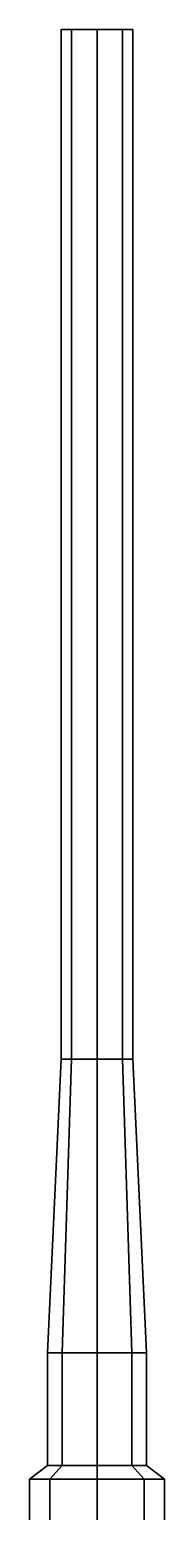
# Model space of a CAD drawing. Header units: millimetres. Extents: x -1.1 to 6.8, y -2.2 to 11.9.
# Drawn here: x -0.15 to 0.15, y 1.399 to 4.68 of the extents above; entities that cross this region are included whole.
import ezdxf

# ---------------------------------------------------------------- set-up
doc = ezdxf.new("R2010")
doc.units = ezdxf.units.MM
doc.header["$MEASUREMENT"] = 0
doc.layers.add('gun', color=1, linetype='Continuous')
doc.layers.add('sleeve', color=5, linetype='Continuous')

msp = doc.modelspace()

# ---------------------------------------------------------------- linework, layer by layer
at = {"layer": 'gun'}
for points in [[(-0.0566, 4.68, 0.4466), (-0.0566, 2.4, 0.4466), (-0.08, 2.4, 0.39), (-0.08, 4.68, 0.39)], [(-0.08, 4.68, 0.39), (-0.08, 2.4, 0.39), (-0.0566, 2.4, 0.3334), (-0.0566, 4.68, 0.3334)], [(0.0566, 4.68, 0.4466), (-0.08, 4.68, 0.39), (-0.0566, 4.68, 0.4466), (0, 4.68, 0.47)], [(0.08, 4.68, 0.39), (-0.0566, 4.68, 0.3334), (-0.08, 4.68, 0.39), (0.0566, 4.68, 0.4466)], [(0, 4.68, 0.47), (0, 2.4, 0.47), (-0.0566, 2.4, 0.4466), (-0.0566, 4.68, 0.4466)], [(-0.0566, 4.68, 0.3334), (-0.0566, 2.4, 0.3334), (0, 2.4, 0.31), (0, 4.68, 0.31)], [(0.0566, 4.68, 0.3334), (0, 4.68, 0.31), (-0.0566, 4.68, 0.3334), (0.08, 4.68, 0.39)], [(0.0566, 4.68, 0.4466), (0.0566, 2.4, 0.4466), (0, 2.4, 0.47), (0, 4.68, 0.47)], [(0, 4.68, 0.31), (0, 2.4, 0.31), (0.0566, 2.4, 0.3334), (0.0566, 4.68, 0.3334)], [(0.08, 4.68, 0.39), (0.08, 2.4, 0.39), (0.0566, 2.4, 0.4466), (0.0566, 4.68, 0.4466)], [(0.0566, 4.68, 0.3334), (0.0566, 2.4, 0.3334), (0.08, 2.4, 0.39), (0.08, 4.68, 0.39)], [(-0.0778, 1.75, 0.3122), (-0.0566, 2.4, 0.3334), (-0.08, 2.4, 0.39), (-0.11, 1.75, 0.39)], [(-0.11, 1.75, 0.39), (-0.08, 2.4, 0.39), (-0.0566, 2.4, 0.4466), (-0.0778, 1.75, 0.4678)], [(0, 1.75, 0.28), (0, 2.4, 0.31), (-0.0566, 2.4, 0.3334), (-0.0778, 1.75, 0.3122)], [(-0.0778, 1.75, 0.4678), (-0.0566, 2.4, 0.4466), (0, 2.4, 0.47), (0, 1.75, 0.5)], [(0.0778, 1.75, 0.3122), (0.0566, 2.4, 0.3334), (0, 2.4, 0.31), (0, 1.75, 0.28)], [(0, 1.75, 0.5), (0, 2.4, 0.47), (0.0566, 2.4, 0.4466), (0.0778, 1.75, 0.4678)], [(0.11, 1.75, 0.39), (0.08, 2.4, 0.39), (0.0566, 2.4, 0.3334), (0.0778, 1.75, 0.3122)], [(0.0778, 1.75, 0.4678), (0.0566, 2.4, 0.4466), (0.08, 2.4, 0.39), (0.11, 1.75, 0.39)], [(-0.0778, 1.75, 0.4678), (-0.0778, 1.5, 0.4678), (-0.11, 1.5, 0.39), (-0.11, 1.75, 0.39)], [(-0.11, 1.75, 0.39), (-0.11, 1.5, 0.39), (-0.0778, 1.5, 0.3122), (-0.0778, 1.75, 0.3122)], [(0, 1.75, 0.5), (0, 1.5, 0.5), (-0.0778, 1.5, 0.4678), (-0.0778, 1.75, 0.4678)], [(-0.0778, 1.75, 0.3122), (-0.0778, 1.5, 0.3122), (0, 1.5, 0.28), (0, 1.75, 0.28)], [(0.0778, 1.75, 0.4678), (0.0778, 1.5, 0.4678), (0, 1.5, 0.5), (0, 1.75, 0.5)], [(0, 1.75, 0.28), (0, 1.5, 0.28), (0.0778, 1.5, 0.3122), (0.0778, 1.75, 0.3122)], [(0.11, 1.75, 0.39), (0.11, 1.5, 0.39), (0.0778, 1.5, 0.4678), (0.0778, 1.75, 0.4678)], [(0.0778, 1.75, 0.3122), (0.0778, 1.5, 0.3122), (0.11, 1.5, 0.39), (0.11, 1.75, 0.39)]]:
    msp.add_3dface(points, dxfattribs=at)
at = {"layer": 'sleeve'}
for points in [[(-0.105, 1.47, 0.2839), (-0.0778, 1.5, 0.3122), (-0.11, 1.5, 0.39), (-0.15, 1.47, 0.39)], [(-0.15, 1.47, 0.39), (-0.11, 1.5, 0.39), (-0.0778, 1.5, 0.4678), (-0.105, 1.47, 0.4961)], [(0, 1.47, 0.24), (0, 1.5, 0.28), (-0.0778, 1.5, 0.3122), (-0.105, 1.47, 0.2839)], [(-0.105, 1.47, 0.4961), (-0.0778, 1.5, 0.4678), (0, 1.5, 0.5), (0, 1.47, 0.54)], [(0.105, 1.47, 0.2839), (0.0778, 1.5, 0.3122), (0, 1.5, 0.28), (0, 1.47, 0.24)], [(0, 1.47, 0.54), (0, 1.5, 0.5), (0.0778, 1.5, 0.4678), (0.105, 1.47, 0.4961)], [(0.15, 1.47, 0.39), (0.11, 1.5, 0.39), (0.0778, 1.5, 0.3122), (0.105, 1.47, 0.2839)], [(0.105, 1.47, 0.4961), (0.0778, 1.5, 0.4678), (0.11, 1.5, 0.39), (0.15, 1.47, 0.39)], [(-0.105, 1.47, 0.4961), (-0.105, 1.2397, 0.4961), (-0.15, 1.27, 0.39), (-0.15, 1.47, 0.39)], [(-0.15, 1.47, 0.39), (-0.15, 1.27, 0.39), (-0.105, 1.2397, 0.2839), (-0.105, 1.47, 0.2839)], [(0, 1.47, 0.54), (0, 1.33, 0.54), (-0.105, 1.295, 0.4961), (-0.105, 1.47, 0.4961)], [(-0.105, 1.47, 0.2839), (-0.105, 1.2397, 0.2839), (0, 1.2271, 0.24), (0, 1.47, 0.24)], [(0.105, 1.47, 0.4961), (0.105, 1.295, 0.4961), (0, 1.33, 0.54), (0, 1.47, 0.54)], [(0, 1.47, 0.24), (0, 1.2271, 0.24), (0.105, 1.2397, 0.2839), (0.105, 1.47, 0.2839)], [(0.15, 1.47, 0.39), (0.15, 1.27, 0.39), (0.105, 1.2397, 0.4961), (0.105, 1.47, 0.4961)], [(0.105, 1.47, 0.2839), (0.105, 1.2397, 0.2839), (0.15, 1.27, 0.39), (0.15, 1.47, 0.39)]]:
    msp.add_3dface(points, dxfattribs=at)

doc.saveas('drawing.dxf')
